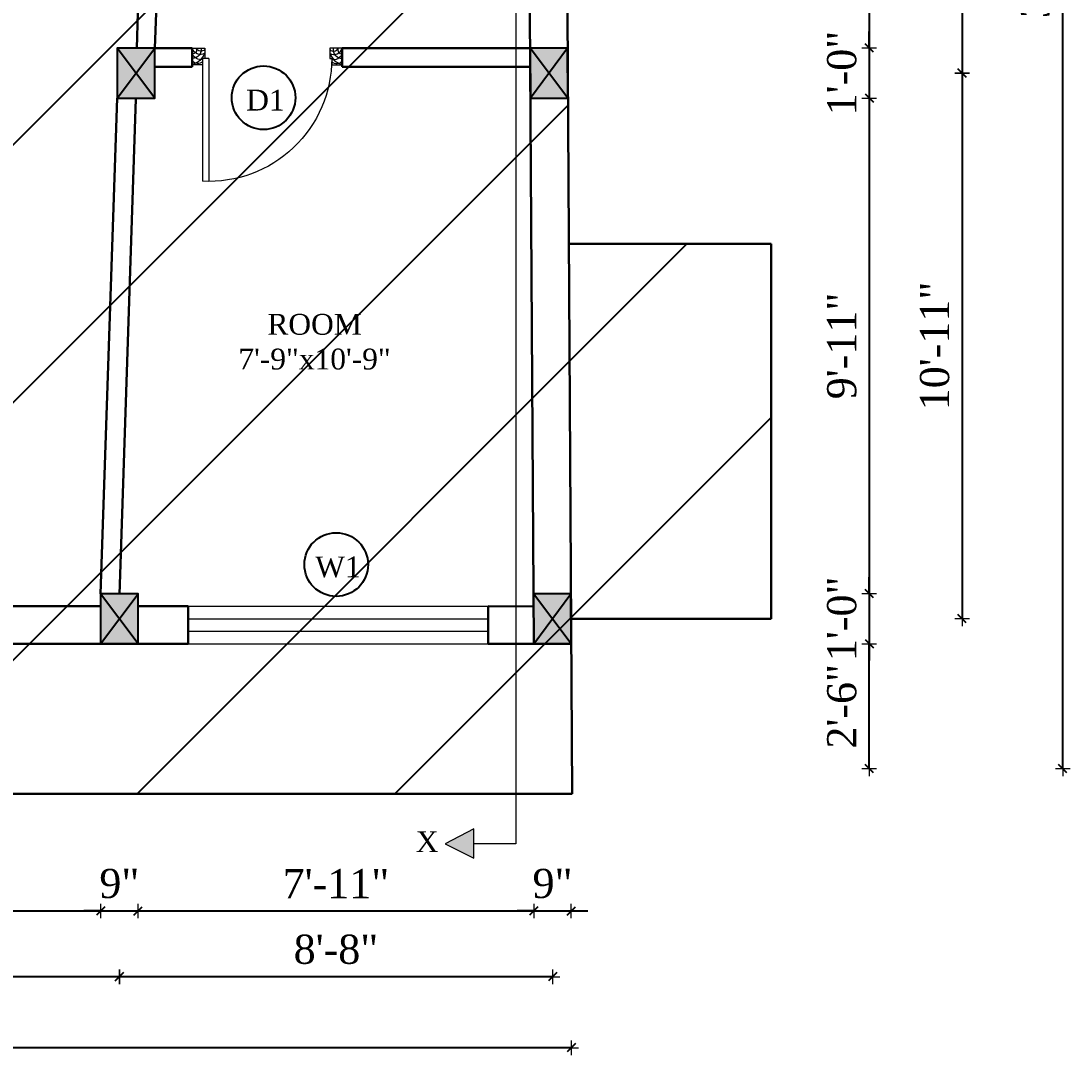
# Model space of a CAD drawing. Header units: inches. Extents: x 4069 to 291496, y -47643 to 12535.
# Drawn here: x 113408.2 to 113660, y -26425.6 to -26177.4 of the extents above; entities that cross this region are included whole.
import ezdxf

# ---------------------------------------------------------------- set-up
doc = ezdxf.new("R2010")
doc.units = ezdxf.units.IN
doc.header["$LTSCALE"] = 5
doc.header["$MEASUREMENT"] = 0
for name, color, linetype, lineweight in [('A-WALL', 7, 'Continuous', 9), ('Dimension', 7, 'Continuous', 18), ('DOOR', 62, 'Continuous', 0), ('Dw', 2, 'Continuous', 18)]:
    doc.layers.add(name, color=color, linetype=linetype, lineweight=lineweight)
doc.layers.add('dim line', color=7, linetype='Continuous', lineweight=15, true_color=0xfab2b2)
doc.layers.add('TEXT', color=6, linetype='Continuous')
doc.layers.add('WALL', color=7, linetype='Continuous')
doc.styles.add('ordinary', font='times.ttf')
doc.dimstyles.new('Copy of 96', dxfattribs={"dimtxt": 7, "dimasz": 4, "dimexe": 0.5, "dimexo": 0.5, "dimgap": 3, "dimtad": 1, "dimdec": 1, "dimzin": 11, "dimdsep": 46, "dimlunit": 4, "dimtxsty": 'ordinary', "dimblk": 'OBLIQUE', "dimcen": 0.09, "dimse1": 1, "dimse2": 1, "dimclrt": 6, "dimazin": 0, "dimtfac": 1, "dimtdec": 1, "dimtix": 1, "dimtmove": 2, "dimatfit": 3, "dimldrblk": 'leader', "dimfxl": 0.5, "dimfxlon": 1, "dimtolj": 1, "dimtzin": 0, "dimarcsym": 0})

# ---------------------------------------------------------------- blocks, each defined once
blk = doc.blocks.new('C1a')
at = {"color": 1, "ltscale": 5}
for p, q in [((18657.75, 4625.76), (18648.75, 4625.76)), ((18648.75, 4625.76), (18648.82, 4613.76)), ((18657.82, 4613.76), (18657.75, 4625.76)), ((18648.82, 4613.76), (18657.82, 4613.76))]:
    blk.add_line(p, q, dxfattribs=at)
blk = doc.blocks.new('A$C27B36B59')
at = {"layer": 'DOOR'}
for p, q in [((0, 4), (0, 0)), ((2.5, 4), (0, 4)), ((2.5, 2.5), (2.5, 4)), ((0, 0), (3, 0)), ((3, 2.5), (2.5, 2.5)), ((3, 0), (3, 2.5))]:
    blk.add_line(p, q, dxfattribs=at)
for centre, radius, start, end in [((-1.4, -0.54), 4.75, 22.1411, 72.838), ((1.34, 2.09), 1.64, 45.138, 144.8948), ((2.21, 0.3), 2.49, 83.3149, 152.658), ((0.13, 0.37), 2.05, 349.4875, 93.6805), ((1.96, -0.47), 2.01, 58.7447, 166.495), ((-0.06, 0.32), 1.13, 343.542, 86.947), ((2.08, -0.4), 1.17, 38.2816, 160.1519)]:
    blk.add_arc(centre, radius, start, end, dxfattribs=at)
blk = doc.blocks.new('D2')
at = {"layer": 'DOOR'}
for p, q in [((74473.95, 24047.59), (74473.95, 24018.09)), ((74473.95, 24047.59), (74475.45, 24047.59)), ((74475.45, 24047.59), (74475.45, 24018.13))]:
    blk.add_line(p, q, dxfattribs=at)
blk.add_arc((74473.95, 24047.59), 29.5, 180, 272.9146, dxfattribs=at)
at = {"layer": 'DOOR', "xscale": -1, "rotation": 180}
blk.add_blockref('A$C27B36B59', (74441.95, 24050.09), dxfattribs=at)
at = {"layer": 'DOOR', "rotation": 180}
blk.add_blockref('A$C27B36B59', (74477.95, 24050.09), dxfattribs=at)
blk = doc.blocks.new('x-x')
at = {"ltscale": 5}
for points in [[(11364.03, -701.52), (11364.03, -694.51), (11357.15, -698.09)], [(11364.03, -1135.52), (11364.03, -1128.51), (11357.15, -1132.09)]]:
    blk.add_hatch(color=256, dxfattribs=at).paths.add_polyline_path(points)
for p, q in [((11364.03, -694.51), (11357.15, -698.09)), ((11364.03, -701.52), (11364.03, -694.51)), ((11357.15, -698.09), (11364.03, -701.52)), ((11374.13, -698.09), (11364.03, -698.09)), ((11374.13, -698.09), (11374.13, -1132.09)), ((11364.03, -1128.51), (11357.15, -1132.09)), ((11364.03, -1135.52), (11364.03, -1128.51)), ((11357.15, -1132.09), (11364.03, -1135.52)), ((11374.13, -1132.09), (11364.03, -1132.09))]:
    blk.add_line(p, q, dxfattribs=at)
at = {"layer": 'A-WALL', "color": 1, "ltscale": 5}
blk.add_line((11374.13, -1120.09), (11374.13, -1132.09), dxfattribs=at)
at = {"layer": 'TEXT', "style": 'ordinary'}
for p in [(11350.08, -700.97), (11350.08, -1134.1)]:
    blk.add_text('X', height=5, dxfattribs=at).set_placement(p)
blk = doc.blocks.new('oblique')
at = {"color": 0, "lineweight": -2}
blk.add_line((0.25, 0.25), (-0.25, -0.25), dxfattribs=at)
at = {"layer": 'dim line', "lineweight": 9}
for p, q in [((-0.4375, 0), (0.4375, 0)), ((0, 0.4375), (0, -0.4375))]:
    blk.add_line(p, q, dxfattribs=at)
blk = doc.blocks.new('*D2984')
at = {"layer": 'A-WALL', "color": 0, "lineweight": -2, "ltscale": 50, "transparency": 16777216}
blk.add_line((113535.79, -26406.87), (113431.79, -26406.87), dxfattribs=at)
at = {"layer": 'Defpoints', "color": 0, "ltscale": 50, "transparency": 16777216}
for p in [(113431.79, -26326.94), (113535.79, -26326.94), (113431.79, -26406.87)]:
    blk.add_point(p, dxfattribs=at)
at = {"layer": 'A-WALL', "color": 0, "lineweight": -2, "ltscale": 50, "transparency": 16777216, "xscale": 4, "yscale": 4, "zscale": 4, "rotation": 180}
blk.add_blockref('oblique', (113431.79, -26406.87), dxfattribs=at)
at = {"layer": 'A-WALL', "color": 0, "lineweight": -2, "ltscale": 50, "transparency": 16777216, "xscale": 4, "yscale": 4, "zscale": 4}
blk.add_blockref('oblique', (113535.79, -26406.87), dxfattribs=at)
at = {"layer": 'A-WALL', "color": 6, "ltscale": 50, "transparency": 16777216, "insert": (113483.79, -26400.31), "char_height": 7, "attachment_point": 5, "style": 'ordinary'}
blk.add_mtext('\\A1;8\'-8"', dxfattribs=at)
blk = doc.blocks.new('_OBLIQUE')
at = {"color": 0, "linetype": 'ByBlock'}
blk.add_line((-0.5, -0.5), (0.5, 0.5), dxfattribs=at)
blk = doc.blocks.new('leader')
at = {"layer": 'Dimension'}
for p, q in [((0, -4.328), (0, 4.328)), ((-4.424, 0), (4.424, 0))]:
    blk.add_line(p, q, dxfattribs=at)
blk = doc.blocks.new('*D2985')
at = {"layer": 'A-WALL', "color": 0, "lineweight": -2, "ltscale": 50, "transparency": 16777216}
blk.add_line((113431.79, -26406.87), (113278.79, -26406.87), dxfattribs=at)
at = {"layer": 'Defpoints', "color": 0, "ltscale": 50, "transparency": 16777216}
for p in [(113278.79, -26326.94), (113431.79, -26326.94), (113278.79, -26406.87)]:
    blk.add_point(p, dxfattribs=at)
at = {"layer": 'A-WALL', "color": 0, "lineweight": -2, "ltscale": 50, "transparency": 16777216, "xscale": 4, "yscale": 4, "zscale": 4, "rotation": 180}
blk.add_blockref('oblique', (113278.79, -26406.87), dxfattribs=at)
at = {"layer": 'A-WALL', "color": 0, "lineweight": -2, "ltscale": 50, "transparency": 16777216, "xscale": 4, "yscale": 4, "zscale": 4}
blk.add_blockref('oblique', (113431.79, -26406.87), dxfattribs=at)
at = {"layer": 'A-WALL', "color": 6, "ltscale": 50, "transparency": 16777216, "insert": (113355.29, -26400.3), "char_height": 7, "attachment_point": 5, "style": 'ordinary'}
blk.add_mtext('\\A1;12\'-9"', dxfattribs=at)
blk = doc.blocks.new('*D2988')
at = {"layer": 'A-WALL', "color": 0, "lineweight": -2, "ltscale": 50, "transparency": 16777216}
blk.add_line((113540.3, -26423.89), (112967.3, -26423.89), dxfattribs=at)
at = {"layer": 'Defpoints', "color": 0, "ltscale": 50, "transparency": 16777216}
for p in [(112967.3, -26326.94), (113540.3, -26326.94), (112967.3, -26423.89)]:
    blk.add_point(p, dxfattribs=at)
at = {"layer": 'A-WALL', "color": 0, "lineweight": -2, "ltscale": 50, "transparency": 16777216, "xscale": 4, "yscale": 4, "zscale": 4, "rotation": 180}
blk.add_blockref('oblique', (112967.3, -26423.89), dxfattribs=at)
at = {"layer": 'A-WALL', "color": 0, "lineweight": -2, "ltscale": 50, "transparency": 16777216, "xscale": 4, "yscale": 4, "zscale": 4}
blk.add_blockref('oblique', (113540.3, -26423.89), dxfattribs=at)
at = {"layer": 'A-WALL', "color": 6, "ltscale": 50, "transparency": 16777216, "insert": (113253.8, -26417.32), "char_height": 7, "attachment_point": 5, "style": 'ordinary'}
blk.add_mtext('\\A1;47\'-9"', dxfattribs=at)
blk = doc.blocks.new('*D3013')
at = {"layer": 'A-WALL', "color": 0, "lineweight": -2, "ltscale": 50, "transparency": 16777216}
blk.add_line((113283.29, -26391.07), (113427.29, -26391.07), dxfattribs=at)
at = {"layer": 'Defpoints', "color": 0, "ltscale": 50, "transparency": 16777216}
for p in [(113283.29, -26326.94), (113427.29, -26326.94), (113427.29, -26391.07)]:
    blk.add_point(p, dxfattribs=at)
at = {"layer": 'A-WALL', "color": 0, "lineweight": -2, "ltscale": 50, "transparency": 16777216, "xscale": 4, "yscale": 4, "zscale": 4, "rotation": 180}
blk.add_blockref('oblique', (113283.29, -26391.07), dxfattribs=at)
at = {"layer": 'A-WALL', "color": 0, "lineweight": -2, "ltscale": 50, "transparency": 16777216, "xscale": 4, "yscale": 4, "zscale": 4}
blk.add_blockref('oblique', (113427.29, -26391.07), dxfattribs=at)
at = {"layer": 'A-WALL', "color": 6, "ltscale": 50, "transparency": 16777216, "insert": (113355.29, -26384.51), "char_height": 7, "attachment_point": 5, "style": 'ordinary'}
blk.add_mtext('\\A1;12\'-0"', dxfattribs=at)
blk = doc.blocks.new('*D3014')
at = {"layer": 'A-WALL', "color": 0, "lineweight": -2, "ltscale": 50, "transparency": 16777216}
for p, q in [((113427.29, -26391.07), (113423.29, -26391.07)), ((113427.29, -26391.07), (113436.29, -26391.07)), ((113436.29, -26391.07), (113440.29, -26391.07))]:
    blk.add_line(p, q, dxfattribs=at)
at = {"layer": 'Defpoints', "color": 0, "ltscale": 50, "transparency": 16777216}
for p in [(113427.29, -26326.94), (113436.29, -26326.94), (113436.29, -26391.07)]:
    blk.add_point(p, dxfattribs=at)
at = {"layer": 'A-WALL', "color": 0, "lineweight": -2, "ltscale": 50, "transparency": 16777216, "xscale": 4, "yscale": 4, "zscale": 4}
blk.add_blockref('oblique', (113427.29, -26391.07), dxfattribs=at)
at = {"layer": 'A-WALL', "color": 0, "lineweight": -2, "ltscale": 50, "transparency": 16777216, "xscale": 4, "yscale": 4, "zscale": 4, "rotation": 180}
blk.add_blockref('oblique', (113436.29, -26391.07), dxfattribs=at)
at = {"layer": 'A-WALL', "color": 6, "ltscale": 50, "transparency": 16777216, "insert": (113431.79, -26384.5), "char_height": 7, "attachment_point": 5, "style": 'ordinary'}
blk.add_mtext('\\A1;9"', dxfattribs=at)
blk = doc.blocks.new('*D3015')
at = {"layer": 'A-WALL', "color": 0, "lineweight": -2, "ltscale": 50, "transparency": 16777216}
blk.add_line((113436.29, -26391.07), (113531.29, -26391.07), dxfattribs=at)
at = {"layer": 'Defpoints', "color": 0, "ltscale": 50, "transparency": 16777216}
for p in [(113436.29, -26326.94), (113531.29, -26326.94), (113531.29, -26391.07)]:
    blk.add_point(p, dxfattribs=at)
at = {"layer": 'A-WALL', "color": 0, "lineweight": -2, "ltscale": 50, "transparency": 16777216, "xscale": 4, "yscale": 4, "zscale": 4, "rotation": 180}
blk.add_blockref('oblique', (113436.29, -26391.07), dxfattribs=at)
at = {"layer": 'A-WALL', "color": 0, "lineweight": -2, "ltscale": 50, "transparency": 16777216, "xscale": 4, "yscale": 4, "zscale": 4}
blk.add_blockref('oblique', (113531.29, -26391.07), dxfattribs=at)
at = {"layer": 'A-WALL', "color": 6, "ltscale": 50, "transparency": 16777216, "insert": (113483.79, -26384.5), "char_height": 7, "attachment_point": 5, "style": 'ordinary'}
blk.add_mtext('\\A1;7\'-11"', dxfattribs=at)
blk = doc.blocks.new('*D3016')
at = {"layer": 'A-WALL', "color": 0, "lineweight": -2, "ltscale": 50, "transparency": 16777216}
for p, q in [((113531.29, -26391.07), (113527.29, -26391.07)), ((113531.29, -26391.07), (113540.3, -26391.07)), ((113540.3, -26391.07), (113544.3, -26391.07))]:
    blk.add_line(p, q, dxfattribs=at)
at = {"layer": 'Defpoints', "color": 0, "ltscale": 50, "transparency": 16777216}
for p in [(113531.29, -26326.94), (113540.3, -26326.94), (113540.3, -26391.07)]:
    blk.add_point(p, dxfattribs=at)
at = {"layer": 'A-WALL', "color": 0, "lineweight": -2, "ltscale": 50, "transparency": 16777216, "xscale": 4, "yscale": 4, "zscale": 4}
blk.add_blockref('oblique', (113531.29, -26391.07), dxfattribs=at)
at = {"layer": 'A-WALL', "color": 0, "lineweight": -2, "ltscale": 50, "transparency": 16777216, "xscale": 4, "yscale": 4, "zscale": 4, "rotation": 180}
blk.add_blockref('oblique', (113540.3, -26391.07), dxfattribs=at)
at = {"layer": 'A-WALL', "color": 6, "ltscale": 50, "transparency": 16777216, "insert": (113535.79, -26384.5), "char_height": 7, "attachment_point": 5, "style": 'ordinary'}
blk.add_mtext('\\A1;9"', dxfattribs=at)
blk = doc.blocks.new('*D3020')
at = {"layer": 'A-WALL', "color": 0, "lineweight": -2, "ltscale": 50, "transparency": 16777216}
blk.add_line((113611.82, -26130.94), (113611.82, -26183.94), dxfattribs=at)
at = {"layer": 'Defpoints', "color": 0, "ltscale": 50, "transparency": 16777216}
for p in [(113539.09, -26130.94), (113539.42, -26183.94), (113611.82, -26183.94)]:
    blk.add_point(p, dxfattribs=at)
at = {"layer": 'A-WALL', "color": 0, "lineweight": -2, "ltscale": 50, "transparency": 16777216, "xscale": 4, "yscale": 4, "zscale": 4}
for p, rotation in [((113611.82, -26130.94), 90), ((113611.82, -26183.94), 270)]:
    blk.add_blockref('oblique', p, dxfattribs=dict(at, rotation=rotation))
at = {"layer": 'A-WALL', "color": 6, "ltscale": 50, "transparency": 16777216, "insert": (113605.26, -26157.44), "char_height": 7, "attachment_point": 5, "rotation": 90, "style": 'ordinary'}
blk.add_mtext('\\A1;4\'-5"', dxfattribs=at)
blk = doc.blocks.new('*D3021')
at = {"layer": 'A-WALL', "color": 0, "lineweight": -2, "ltscale": 50, "transparency": 16777216}
for p, q in [((113611.82, -26183.94), (113611.82, -26179.94)), ((113611.82, -26183.94), (113611.82, -26195.94)), ((113611.82, -26195.94), (113611.82, -26199.94))]:
    blk.add_line(p, q, dxfattribs=at)
at = {"layer": 'Defpoints', "color": 0, "ltscale": 50, "transparency": 16777216}
for p in [(113539.42, -26183.94), (113539.49, -26195.94), (113611.82, -26195.94)]:
    blk.add_point(p, dxfattribs=at)
at = {"layer": 'A-WALL', "color": 0, "lineweight": -2, "ltscale": 50, "transparency": 16777216, "xscale": 4, "yscale": 4, "zscale": 4}
for p, rotation in [((113611.82, -26183.94), 270), ((113611.82, -26195.94), 90)]:
    blk.add_blockref('oblique', p, dxfattribs=dict(at, rotation=rotation))
at = {"layer": 'A-WALL', "color": 6, "ltscale": 50, "transparency": 16777216, "insert": (113605.26, -26189.94), "char_height": 7, "attachment_point": 5, "rotation": 90, "style": 'ordinary'}
blk.add_mtext('\\A1;1\'-0"', dxfattribs=at)
blk = doc.blocks.new('*D3022')
at = {"layer": 'A-WALL', "color": 0, "lineweight": -2, "ltscale": 50, "transparency": 16777216}
blk.add_line((113611.82, -26195.94), (113611.82, -26314.94), dxfattribs=at)
at = {"layer": 'Defpoints', "color": 0, "ltscale": 50, "transparency": 16777216}
for p in [(113539.49, -26195.94), (113540.22, -26314.94), (113611.82, -26314.94)]:
    blk.add_point(p, dxfattribs=at)
at = {"layer": 'A-WALL', "color": 0, "lineweight": -2, "ltscale": 50, "transparency": 16777216, "xscale": 4, "yscale": 4, "zscale": 4}
for p, rotation in [((113611.82, -26195.94), 90), ((113611.82, -26314.94), 270)]:
    blk.add_blockref('oblique', p, dxfattribs=dict(at, rotation=rotation))
at = {"layer": 'A-WALL', "color": 6, "ltscale": 50, "transparency": 16777216, "insert": (113605.25, -26255.44), "char_height": 7, "attachment_point": 5, "rotation": 90, "style": 'ordinary'}
blk.add_mtext('\\A1;9\'-11"', dxfattribs=at)
blk = doc.blocks.new('*D3023')
at = {"layer": 'A-WALL', "color": 0, "lineweight": -2, "ltscale": 50, "transparency": 16777216}
for p, q in [((113611.82, -26314.94), (113611.82, -26310.94)), ((113611.82, -26314.94), (113611.82, -26326.94)), ((113611.82, -26326.94), (113611.82, -26330.94))]:
    blk.add_line(p, q, dxfattribs=at)
at = {"layer": 'Defpoints', "color": 0, "ltscale": 50, "transparency": 16777216}
for p in [(113540.22, -26314.94), (113540.3, -26326.94), (113611.82, -26326.94)]:
    blk.add_point(p, dxfattribs=at)
at = {"layer": 'A-WALL', "color": 0, "lineweight": -2, "ltscale": 50, "transparency": 16777216, "xscale": 4, "yscale": 4, "zscale": 4}
for p, rotation in [((113611.82, -26314.94), 270), ((113611.82, -26326.94), 90)]:
    blk.add_blockref('oblique', p, dxfattribs=dict(at, rotation=rotation))
at = {"layer": 'A-WALL', "color": 6, "ltscale": 50, "transparency": 16777216, "insert": (113605.26, -26320.94), "char_height": 7, "attachment_point": 5, "rotation": 90, "style": 'ordinary'}
blk.add_mtext('\\A1;1\'-0"', dxfattribs=at)
blk = doc.blocks.new('*D3025')
at = {"layer": 'A-WALL', "color": 0, "lineweight": -2, "ltscale": 50, "transparency": 16777216}
blk.add_line((113634.12, -26124.94), (113634.12, -26189.94), dxfattribs=at)
at = {"layer": 'Defpoints', "color": 0, "ltscale": 50, "transparency": 16777216}
for p in [(113539.05, -26124.94), (113539.45, -26189.94), (113634.12, -26189.94)]:
    blk.add_point(p, dxfattribs=at)
at = {"layer": 'A-WALL', "color": 0, "lineweight": -2, "ltscale": 50, "transparency": 16777216, "xscale": 4, "yscale": 4, "zscale": 4}
for p, rotation in [((113634.12, -26124.94), 90), ((113634.12, -26189.94), 270)]:
    blk.add_blockref('oblique', p, dxfattribs=dict(at, rotation=rotation))
at = {"layer": 'A-WALL', "color": 6, "ltscale": 50, "transparency": 16777216, "insert": (113627.56, -26157.44), "char_height": 7, "attachment_point": 5, "rotation": 90, "style": 'ordinary'}
blk.add_mtext('\\A1;5\'-5"', dxfattribs=at)
blk = doc.blocks.new('*D3026')
at = {"layer": 'A-WALL', "color": 0, "lineweight": -2, "ltscale": 50, "transparency": 16777216}
blk.add_line((113634.12, -26189.94), (113634.12, -26320.94), dxfattribs=at)
at = {"layer": 'Defpoints', "color": 0, "ltscale": 50, "transparency": 16777216}
for p in [(113539.45, -26189.94), (113540.26, -26320.94), (113634.12, -26320.94)]:
    blk.add_point(p, dxfattribs=at)
at = {"layer": 'A-WALL', "color": 0, "lineweight": -2, "ltscale": 50, "transparency": 16777216, "xscale": 4, "yscale": 4, "zscale": 4}
for p, rotation in [((113634.12, -26189.94), 90), ((113634.12, -26320.94), 270)]:
    blk.add_blockref('oblique', p, dxfattribs=dict(at, rotation=rotation))
at = {"layer": 'A-WALL', "color": 6, "ltscale": 50, "transparency": 16777216, "insert": (113627.56, -26255.44), "char_height": 7, "attachment_point": 5, "rotation": 90, "style": 'ordinary'}
blk.add_mtext('\\A1;10\'-11"', dxfattribs=at)
blk = doc.blocks.new('*D3027')
at = {"layer": 'A-WALL', "color": 0, "lineweight": -2, "ltscale": 50, "transparency": 16777216}
blk.add_line((113658.28, -26356.94), (113658.28, -25970.94), dxfattribs=at)
at = {"layer": 'Defpoints', "color": 0, "ltscale": 50, "transparency": 16777216}
for p in [(113538.11, -25970.94), (113658.28, -25970.94), (113540.48, -26356.94)]:
    blk.add_point(p, dxfattribs=at)
at = {"layer": 'A-WALL', "color": 0, "lineweight": -2, "ltscale": 50, "transparency": 16777216, "xscale": 4, "yscale": 4, "zscale": 4}
for p, rotation in [((113658.28, -25970.94), 90), ((113658.28, -26356.94), 270)]:
    blk.add_blockref('oblique', p, dxfattribs=dict(at, rotation=rotation))
at = {"layer": 'A-WALL', "color": 6, "ltscale": 50, "transparency": 16777216, "insert": (113651.72, -26163.94), "char_height": 7, "attachment_point": 5, "rotation": 90, "style": 'ordinary'}
blk.add_mtext('\\A1;32\'-2"', dxfattribs=at)
blk = doc.blocks.new('*D3028')
at = {"layer": 'A-WALL', "color": 0, "lineweight": -2, "ltscale": 50, "transparency": 16777216}
blk.add_line((113611.82, -26356.94), (113611.82, -26326.94), dxfattribs=at)
at = {"layer": 'Defpoints', "color": 0, "ltscale": 50, "transparency": 16777216}
for p in [(113540.3, -26326.94), (113611.82, -26326.94), (113540.48, -26356.94)]:
    blk.add_point(p, dxfattribs=at)
at = {"layer": 'A-WALL', "color": 0, "lineweight": -2, "ltscale": 50, "transparency": 16777216, "xscale": 4, "yscale": 4, "zscale": 4}
for p, rotation in [((113611.82, -26326.94), 90), ((113611.82, -26356.94), 270)]:
    blk.add_blockref('oblique', p, dxfattribs=dict(at, rotation=rotation))
at = {"layer": 'A-WALL', "color": 6, "ltscale": 50, "transparency": 16777216, "insert": (113605.26, -26341.94), "char_height": 7, "attachment_point": 5, "rotation": 90, "style": 'ordinary'}
blk.add_mtext('\\A1;2\'-6"', dxfattribs=at)

msp = doc.modelspace()

# ---------------------------------------------------------------- hatches: boundary and pattern name
at = {"layer": 'WALL', "linetype": 'ByBlock', "ltscale": 5, "true_color": 0xf8991e}
h = msp.add_hatch(dxfattribs=at)
h.set_pattern_fill('ANSI31', color=30, scale=350)
h.set_pattern_definition([(45, (104858.308, -23741.887), (-30.93592, 30.93592), [])])
h.paths.add_polyline_path([(112946.85375, -26362.93969), (113179.65746, -25952.93969), (113538.10545, -25952.93969), (113539.70459, -26230.93969), (113588.29505, -26230.93969), (113588.29505, -26320.93969), (113540.29505, -26320.93969), (113540.51647, -26362.93969)])
h = msp.add_hatch(color=30, dxfattribs=at)
h.dxf.hatch_style = 1
h.paths.add_polyline_path([(113435.78167, -26189.93969), (113431.28167, -26195.93969), (113440.28167, -26195.93969)])
h.paths.add_polyline_path([(113440.28167, -26195.93969), (113440.28167, -26183.93969), (113435.78167, -26189.93969)])
h.paths.add_polyline_path([(113435.78167, -26189.93969), (113440.28167, -26183.93969), (113431.28167, -26183.93969)])
h.paths.add_polyline_path([(113431.28167, -26183.93969), (113431.28167, -26195.93969), (113435.78167, -26189.93969)])
h = msp.add_hatch(color=30, dxfattribs=at)
h.dxf.hatch_style = 1
h.paths.add_polyline_path([(113539.48932, -26195.93969), (113534.95234, -26189.93969), (113530.48915, -26195.93969)])
h.paths.add_polyline_path([(113539.48932, -26195.93969), (113539.41552, -26183.93969), (113534.95234, -26189.93969)])
h.paths.add_polyline_path([(113539.41552, -26183.93969), (113530.41535, -26183.93969), (113534.95234, -26189.93969)])
h.paths.add_polyline_path([(113534.95234, -26189.93969), (113530.41535, -26183.93969), (113530.48915, -26195.93969)])
h = msp.add_hatch(color=30, dxfattribs=at)
h.dxf.hatch_style = 1
h.paths.add_polyline_path([(113431.79496, -26320.93969), (113427.29496, -26326.93969), (113436.29496, -26326.93969)])
h.paths.add_polyline_path([(113436.29496, -26326.93969), (113436.29496, -26314.93969), (113431.79496, -26320.93969)])
h.paths.add_polyline_path([(113431.79496, -26320.93969), (113436.29496, -26314.93969), (113427.29496, -26314.93969)])
h.paths.add_polyline_path([(113427.29496, -26314.93969), (113427.29496, -26326.93969), (113431.79496, -26320.93969)])
h = msp.add_hatch(color=30, dxfattribs=at)
h.dxf.hatch_style = 1
h.paths.add_polyline_path([(113540.29505, -26326.93969), (113535.75806, -26320.93969), (113531.29488, -26326.93969)])
h.paths.add_polyline_path([(113540.29505, -26326.93969), (113540.22124, -26314.93969), (113535.75806, -26320.93969)])
h.paths.add_polyline_path([(113540.22124, -26314.93969), (113531.22107, -26314.93969), (113535.75806, -26320.93969)])
h.paths.add_polyline_path([(113535.75806, -26320.93969), (113531.22107, -26314.93969), (113531.29488, -26326.93969)])

# ---------------------------------------------------------------- linework, layer by layer
at = {"color": 1, "ltscale": 5}
for p, q in [((113431.28167, -26195.93969), (113440.28167, -26183.93969)), ((113440.28167, -26195.93969), (113431.28167, -26183.93969)), ((113539.48932, -26195.93969), (113530.41535, -26183.93969)), ((113539.41552, -26183.93969), (113530.48915, -26195.93969)), ((113427.29496, -26326.93969), (113436.29496, -26314.93969)), ((113436.29496, -26326.93969), (113427.29496, -26314.93969)), ((113540.29505, -26326.93969), (113531.22107, -26314.93969)), ((113531.29488, -26326.93969), (113540.22124, -26314.93969))]:
    msp.add_line(p, q, dxfattribs=at)
at = {"layer": 'A-WALL', "lineweight": 30}
for p, q in [((113436.22294, -26175.43969), (113435.96426, -26183.93969)), ((113440.59892, -26175.43969), (113440.28167, -26183.93969)), ((113531.29488, -26326.93969), (113530.36307, -26175.43969)), ((113540.51647, -26362.93969), (113539.36324, -26175.43969)), ((113440.28167, -26183.93969), (113449.28167, -26183.93969)), ((113449.28167, -26183.93969), (113449.28167, -26188.43969)), ((113485.28167, -26183.93969), (113530.41535, -26183.93969)), ((113485.28167, -26183.93969), (113485.28167, -26188.43969)), ((113440.28167, -26188.43969), (113449.28167, -26188.43969)), ((113485.28167, -26188.43969), (113530.41535, -26188.43969)), ((113431.28167, -26195.93969), (113427.29496, -26314.93969)), ((113435.77914, -26196.09036), (113431.79244, -26315.09036)), ((113588.29505, -26230.93969), (113539.70459, -26230.93969)), ((113588.29505, -26320.93969), (113588.29505, -26230.93969)), ((113403.79505, -26317.93969), (113427.29496, -26317.93969)), ((113436.29496, -26317.93969), (113448.29505, -26317.93969)), ((113448.29505, -26326.93969), (113448.29505, -26317.93969)), ((113520.29505, -26317.93969), (113531.23986, -26317.99538)), ((113520.29505, -26326.93969), (113520.29505, -26317.93969)), ((113540.29505, -26320.93969), (113588.29505, -26320.93969)), ((113403.79505, -26326.93969), (113448.29505, -26326.93969)), ((113520.29505, -26326.93969), (113540.29505, -26326.93969)), ((112946.85375, -26362.93969), (113540.51647, -26362.93969))]:
    msp.add_line(p, q, dxfattribs=at)
at = {"layer": 'Dw', "color": 3}
for p, q in [((113448.29505, -26317.93969), (113520.29505, -26317.93969)), ((113448.27215, -26320.93957), (113520.27215, -26320.93957)), ((113448.27215, -26320.93957), (113520.27215, -26320.93957)), ((113448.27215, -26323.93957), (113520.27215, -26323.93957)), ((113448.27215, -26326.93969), (113520.27215, -26326.93969))]:
    msp.add_line(p, q, dxfattribs=at)
at = {"layer": 'TEXT'}
for centre in [(113466.39713, -26195.8593), (113483.84846, -26307.91518)]:
    msp.add_circle(centre, 7.64038, dxfattribs=at)
at = {"layer": 'WALL', "color": 2, "linetype": 'ByBlock', "ltscale": 5}
for points in [[(113431.28167, -26195.93969), (113440.28167, -26195.93969), (113440.28167, -26183.93969), (113431.28167, -26183.93969)], [(113530.41535, -26183.93969), (113530.48915, -26195.93969), (113539.48932, -26195.93969), (113539.41552, -26183.93969)], [(113427.29496, -26326.93969), (113436.29496, -26326.93969), (113436.29496, -26314.93969), (113427.29496, -26314.93969)], [(113531.22107, -26314.93969), (113531.29488, -26326.93969), (113540.29505, -26326.93969), (113540.22124, -26314.93969)]]:
    msp.add_lwpolyline(points, close=True, dxfattribs=at)

# ---------------------------------------------------------------- block references
at = {"layer": 'A-WALL', "color": 1}
msp.add_blockref('x-x', (102152.87842, -25242.84873), dxfattribs=at)
at = {"layer": 'WALL', "color": 2, "linetype": 'ByBlock', "xscale": -1}
msp.add_blockref('D2', (187927.23289, -50234.0276), dxfattribs=at)
at = {"layer": 'WALL', "color": 2, "linetype": 'ByBlock', "ltscale": 5}
for p in [(94881.67011, -30809.69886), (94882.47583, -30940.69886)]:
    msp.add_blockref('C1a', p, dxfattribs=at)

# ---------------------------------------------------------------- texts
at = {"layer": 'TEXT', "style": 'ordinary'}
for s, p in [('D1', (113462.24711, -26198.92342)), ('W1', (113478.81547, -26310.9793))]:
    msp.add_text(s, height=5, rotation=0.0003881, dxfattribs=at).set_placement(p)
at = {"layer": 'TEXT', "insert": (113478.65442, -26261.15384), "char_height": 5, "attachment_point": 8, "rotation": 359.9996119, "style": 'ordinary'}
msp.add_mtext_dynamic_manual_height_columns('ROOM\\P7\'-9"x10\'-9"', width=101.5687276, gutter_width=1720.71691, heights=[0], dxfattribs=at)

# ---------------------------------------------------------------- dimensions: what is measured, and where the dimension line sits
at = {"layer": 'A-WALL', "ltscale": 50}
for base, p1, p2, picture, middle in [((113658.28016, -25970.93969), (113540.47956, -26356.93969), (113538.10545, -25970.93969), '*D3027', (113651.71959, -26163.93969)), ((113634.12481, -26189.93969), (113539.05264, -26124.93969), (113539.45242, -26189.93969), '*D3025', (113627.56424, -26157.43969)), ((113611.82001, -26183.93969), (113539.08954, -26130.93969), (113539.41552, -26183.93969), '*D3020', (113605.25944, -26157.43969)), ((113611.82001, -26195.93969), (113539.41552, -26183.93969), (113539.48932, -26195.93969), '*D3021', (113605.25944, -26189.93969)), ((113634.12481, -26320.93969), (113539.45242, -26189.93969), (113540.25814, -26320.93969), '*D3026', (113627.56424, -26255.43969)), ((113611.82001, -26314.93969), (113539.48932, -26195.93969), (113540.22124, -26314.93969), '*D3022', (113605.24935, -26255.43969)), ((113611.82001, -26326.93969), (113540.22124, -26314.93969), (113540.29505, -26326.93969), '*D3023', (113605.25944, -26320.93969)), ((113611.82001, -26326.93969), (113540.47956, -26356.93969), (113540.29505, -26326.93969), '*D3028', (113605.25944, -26341.93969))]:
    dim = msp.add_linear_dim(base=base, p1=p1, p2=p2, angle=90, dimstyle='Copy of 96', override={"dimdec": 0, "dimblk": 'oblique', "dimtdec": 0, "dimarcsym": 1}, dxfattribs=at)
    dim.commit()
    dim.dimension.update_dxf_attribs({"geometry": picture, "text_midpoint": middle})
for base, p1, p2, picture, middle in [((112967.29505, -26423.89241), (113540.29505, -26326.93969), (112967.29505, -26326.93969), '*D2988', (113253.79505, -26417.32175)), ((113278.79496, -26406.8672), (113431.79496, -26326.93969), (113278.79496, -26326.93969), '*D2985', (113355.29496, -26400.29654)), ((113427.29496, -26391.06653), (113283.29496, -26326.93969), (113427.29496, -26326.93969), '*D3013', (113355.29496, -26384.50597)), ((113436.29496, -26391.06653), (113427.29496, -26326.93969), (113436.29496, -26326.93969), '*D3014', (113431.79496, -26384.49588)), ((113531.29488, -26391.06653), (113436.29496, -26326.93969), (113531.29488, -26326.93969), '*D3015', (113483.79492, -26384.49588)), ((113540.29505, -26391.06653), (113531.29488, -26326.93969), (113540.29505, -26326.93969), '*D3016', (113535.79496, -26384.49588))]:
    dim = msp.add_linear_dim(base=base, p1=p1, p2=p2, dimstyle='Copy of 96', override={"dimdec": 0, "dimblk": 'oblique', "dimtdec": 0, "dimarcsym": 1}, dxfattribs=at)
    dim.commit()
    dim.dimension.update_dxf_attribs({"geometry": picture, "text_midpoint": middle})
dim = msp.add_aligned_dim(p1=(113535.79496, -26326.93969), p2=(113431.79496, -26326.93969), distance=79.92751, dimstyle='Copy of 96', override={"dimdec": 0, "dimblk": 'oblique', "dimtdec": 0, "dimarcsym": 1}, dxfattribs=at)
dim.commit()
dim.dimension.update_dxf_attribs({"geometry": '*D2984', "text_midpoint": (113483.79496, -26400.30664)})

doc.saveas('drawing.dxf')
